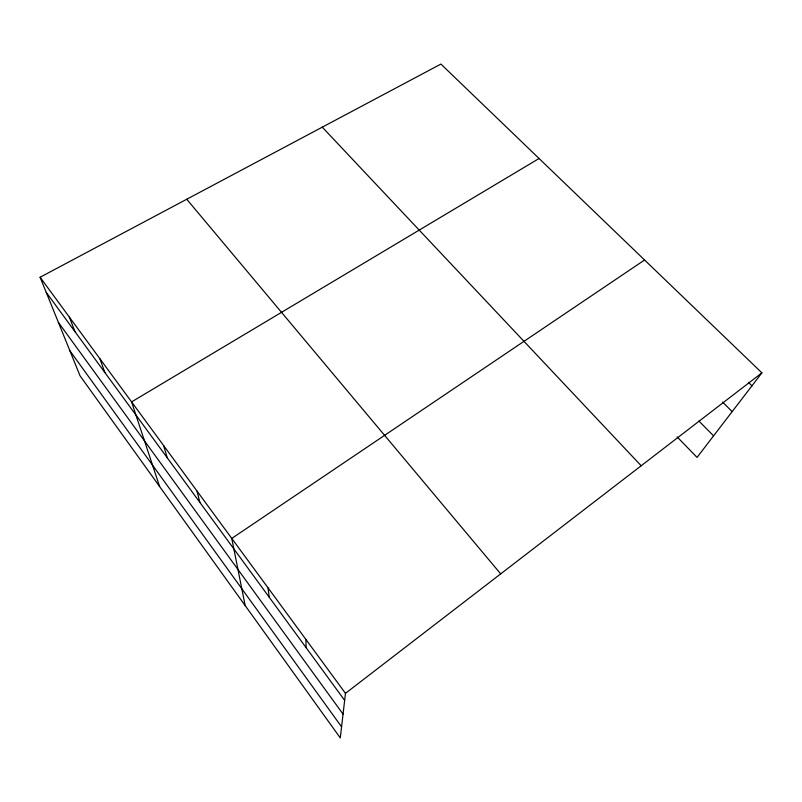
<?xml version="1.0" encoding="UTF-8"?>
<svg xmlns="http://www.w3.org/2000/svg" width="802" height="802" viewBox="0 0 802 802"><rect width="100%" height="100%" fill="white"/><g stroke="black" fill="none" stroke-linecap="round" stroke-linejoin="round"><path stroke-width="1.2" d="M40.1 277.241L345.472 693.349L340.279 737.93L80.04 375.827L40.1 277.241L440.91 64.07L761.9 372.85L697.048 457.411L677.159 436.92M345.472 693.349L761.9 372.85M644.587 259.998L231.768 538.423L245.161 605.57M539.074 158.495L131.588 401.902L159.618 486.543M748.366 382.333L751.955 385.822M722.612 402.123L732.166 411.616M698.883 420.99L713.569 435.857M322.274 127.167L641.179 465.762M186.746 199.247L500.689 573.881M46.225 292.359L344.649 700.367M58.416 322.434L343.055 714.121M69.864 350.705L341.572 726.823M69.403 317.161L74.977 331.667M99.869 358.684L104.851 372.509M163.628 445.571L167.277 457.852M197.001 491.035L199.898 502.453M268.038 587.846L269.241 597.259M305.903 639.435L306.133 647.705"/></g></svg>
